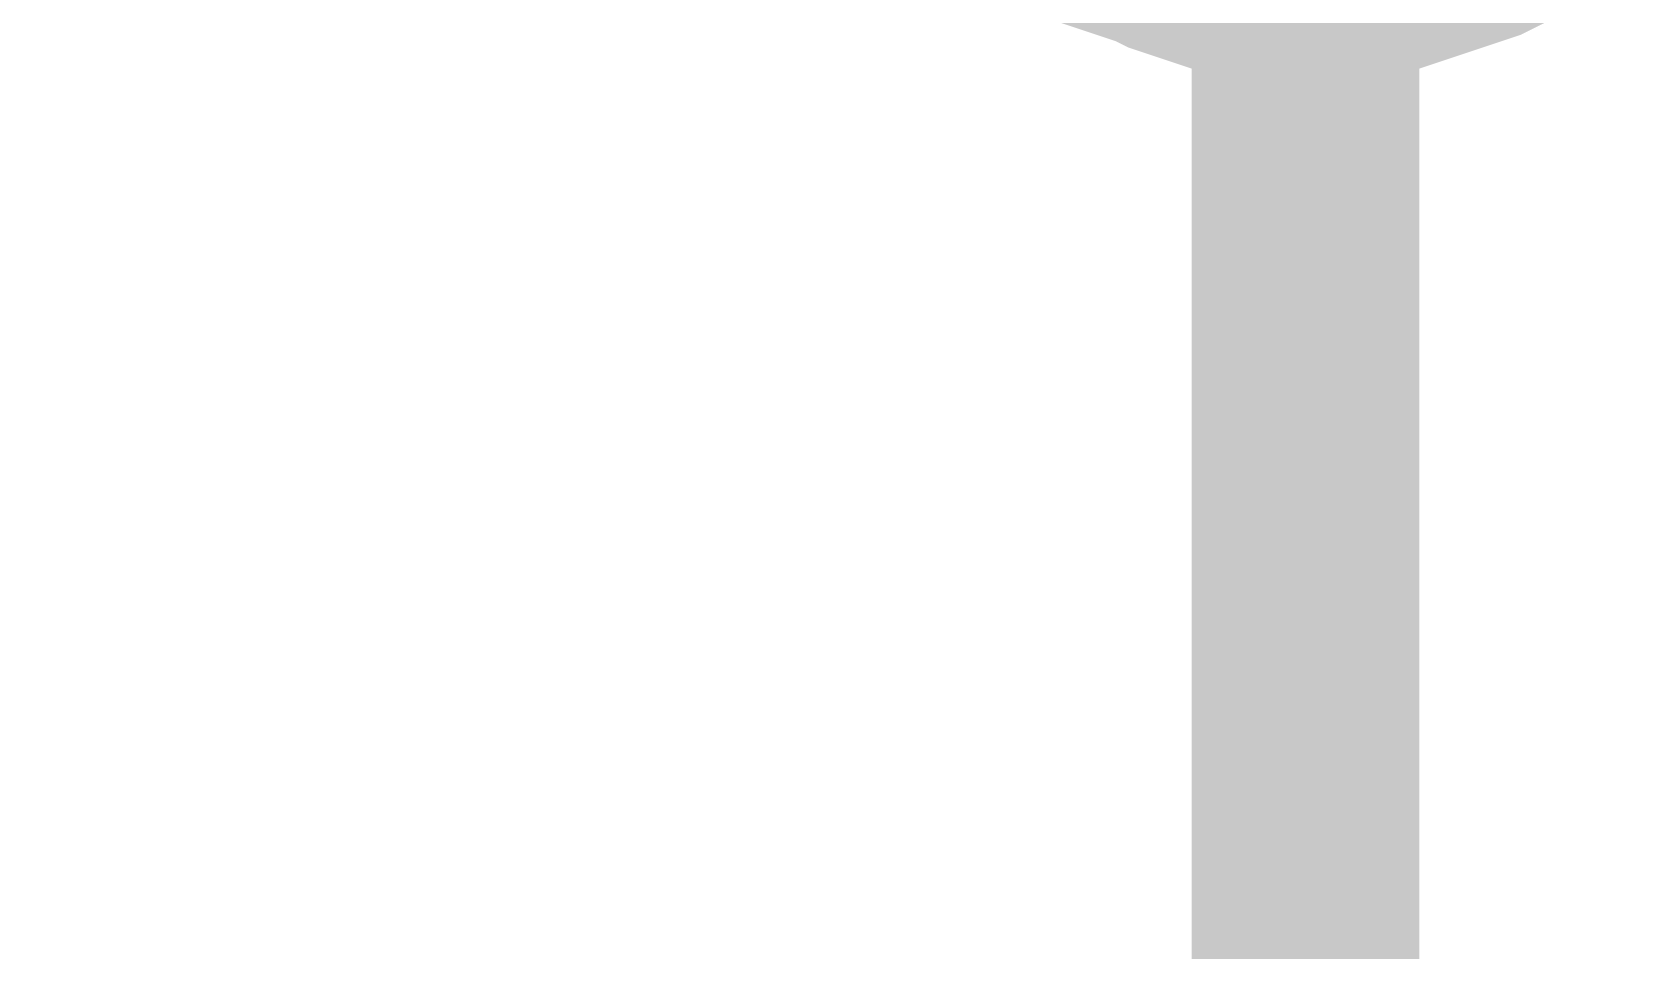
# Model space of a CAD drawing. Header units: inches. Extents: x 0 to 431, y 0 to 297.
# Drawn here: x 132.324 to 134.421, y 97.192 to 98.401 of the extents above; entities that cross this region are included whole.
import ezdxf

# ---------------------------------------------------------------- set-up
doc = ezdxf.new("R2010")
doc.units = ezdxf.units.IN
doc.layers.add('Sheet', color=255, linetype='Continuous')

msp = doc.modelspace()

# ---------------------------------------------------------------- linework, layer by layer
at = {"layer": 'Sheet'}
for points in [[(121.3751, 67.8194, 0.2997, 0.2997, 0), (134.0024, 67.8194, 0.2997, 0.2997, 0), (134.0024, 98.9985, 0.2997, 0.2997, 0)], [(134.0024, 98.486, 0.2997, 0.2997, 0), (133.9772, 98.486, 0.2997, 0.2997, 0), (133.952, 98.486, 0.2997, 0.2997, 0), (133.9268, 98.4944, 0.2997, 0.2997, 0), (133.9016, 98.4944, 0.2997, 0.2997, 0), (133.8764, 98.5028, 0.2997, 0.2997, 0), (133.8512, 98.5112, 0.2997, 0.2997, 0), (133.826, 98.5196, 0.2997, 0.2997, 0), (133.8092, 98.528, 0.2997, 0.2997, 0), (133.784, 98.5364, 0.2997, 0.2997, 0), (133.7587, 98.5448, 0.2997, 0.2997, 0), (133.7419, 98.5616, 0.2997, 0.2997, 0)], [(134.0024, 98.486, 0.2997, 0.2997, 0), (133.9772, 98.486, 0.2997, 0.2997, 0), (133.952, 98.486, 0.2997, 0.2997, 0), (133.9268, 98.4944, 0.2997, 0.2997, 0), (133.9016, 98.4944, 0.2997, 0.2997, 0), (133.8764, 98.5028, 0.2997, 0.2997, 0), (133.8512, 98.5112, 0.2997, 0.2997, 0), (133.826, 98.5196, 0.2997, 0.2997, 0), (133.8092, 98.528, 0.2997, 0.2997, 0), (133.784, 98.5364, 0.2997, 0.2997, 0), (133.7587, 98.5448, 0.2997, 0.2997, 0), (133.7419, 98.5616, 0.2997, 0.2997, 0)], [(134.0024, 98.486, 0.2997, 0.2997, 0), (133.9772, 98.486, 0.2997, 0.2997, 0), (133.952, 98.486, 0.2997, 0.2997, 0), (133.9268, 98.4944, 0.2997, 0.2997, 0), (133.9016, 98.4944, 0.2997, 0.2997, 0), (133.8764, 98.5028, 0.2997, 0.2997, 0), (133.8512, 98.5112, 0.2997, 0.2997, 0), (133.826, 98.5196, 0.2997, 0.2997, 0), (133.8092, 98.528, 0.2997, 0.2997, 0), (133.784, 98.5364, 0.2997, 0.2997, 0), (133.7587, 98.5448, 0.2997, 0.2997, 0), (133.7419, 98.5616, 0.2997, 0.2997, 0)], [(134.0024, 98.486, 0.2997, 0.2997, 0), (133.9772, 98.486, 0.2997, 0.2997, 0), (133.952, 98.486, 0.2997, 0.2997, 0), (133.9268, 98.4944, 0.2997, 0.2997, 0), (133.9016, 98.4944, 0.2997, 0.2997, 0), (133.8764, 98.5028, 0.2997, 0.2997, 0), (133.8512, 98.5112, 0.2997, 0.2997, 0), (133.826, 98.5196, 0.2997, 0.2997, 0), (133.8092, 98.528, 0.2997, 0.2997, 0), (133.784, 98.5364, 0.2997, 0.2997, 0), (133.7587, 98.5448, 0.2997, 0.2997, 0), (133.7419, 98.5616, 0.2997, 0.2997, 0)], [(134.2712, 98.5616, 0.2997, 0.2997, 0), (134.246, 98.5448, 0.2997, 0.2997, 0), (134.2292, 98.5364, 0.2997, 0.2997, 0), (134.204, 98.528, 0.2997, 0.2997, 0), (134.1788, 98.5196, 0.2997, 0.2997, 0), (134.1536, 98.5112, 0.2997, 0.2997, 0), (134.1284, 98.5028, 0.2997, 0.2997, 0), (134.1032, 98.4944, 0.2997, 0.2997, 0), (134.078, 98.4944, 0.2997, 0.2997, 0), (134.0528, 98.486, 0.2997, 0.2997, 0), (134.0276, 98.486, 0.2997, 0.2997, 0), (134.0024, 98.486, 0.2997, 0.2997, 0)], [(134.2712, 98.5616, 0.2997, 0.2997, 0), (134.246, 98.5448, 0.2997, 0.2997, 0), (134.2292, 98.5364, 0.2997, 0.2997, 0), (134.204, 98.528, 0.2997, 0.2997, 0), (134.1788, 98.5196, 0.2997, 0.2997, 0), (134.1536, 98.5112, 0.2997, 0.2997, 0), (134.1284, 98.5028, 0.2997, 0.2997, 0), (134.1032, 98.4944, 0.2997, 0.2997, 0), (134.078, 98.4944, 0.2997, 0.2997, 0), (134.0528, 98.486, 0.2997, 0.2997, 0), (134.0276, 98.486, 0.2997, 0.2997, 0), (134.0024, 98.486, 0.2997, 0.2997, 0)], [(134.2712, 98.5616, 0.2997, 0.2997, 0), (134.246, 98.5448, 0.2997, 0.2997, 0), (134.2292, 98.5364, 0.2997, 0.2997, 0), (134.204, 98.528, 0.2997, 0.2997, 0), (134.1788, 98.5196, 0.2997, 0.2997, 0), (134.1536, 98.5112, 0.2997, 0.2997, 0), (134.1284, 98.5028, 0.2997, 0.2997, 0), (134.1032, 98.4944, 0.2997, 0.2997, 0), (134.078, 98.4944, 0.2997, 0.2997, 0), (134.0528, 98.486, 0.2997, 0.2997, 0), (134.0276, 98.486, 0.2997, 0.2997, 0), (134.0024, 98.486, 0.2997, 0.2997, 0)], [(134.2712, 98.5616, 0.2997, 0.2997, 0), (134.246, 98.5448, 0.2997, 0.2997, 0), (134.2292, 98.5364, 0.2997, 0.2997, 0), (134.204, 98.528, 0.2997, 0.2997, 0), (134.1788, 98.5196, 0.2997, 0.2997, 0), (134.1536, 98.5112, 0.2997, 0.2997, 0), (134.1284, 98.5028, 0.2997, 0.2997, 0), (134.1032, 98.4944, 0.2997, 0.2997, 0), (134.078, 98.4944, 0.2997, 0.2997, 0), (134.0528, 98.486, 0.2997, 0.2997, 0), (134.0276, 98.486, 0.2997, 0.2997, 0), (134.0024, 98.486, 0.2997, 0.2997, 0)]]:
    msp.add_lwpolyline(points, format="xyseb", dxfattribs=at)

doc.saveas('drawing.dxf')
